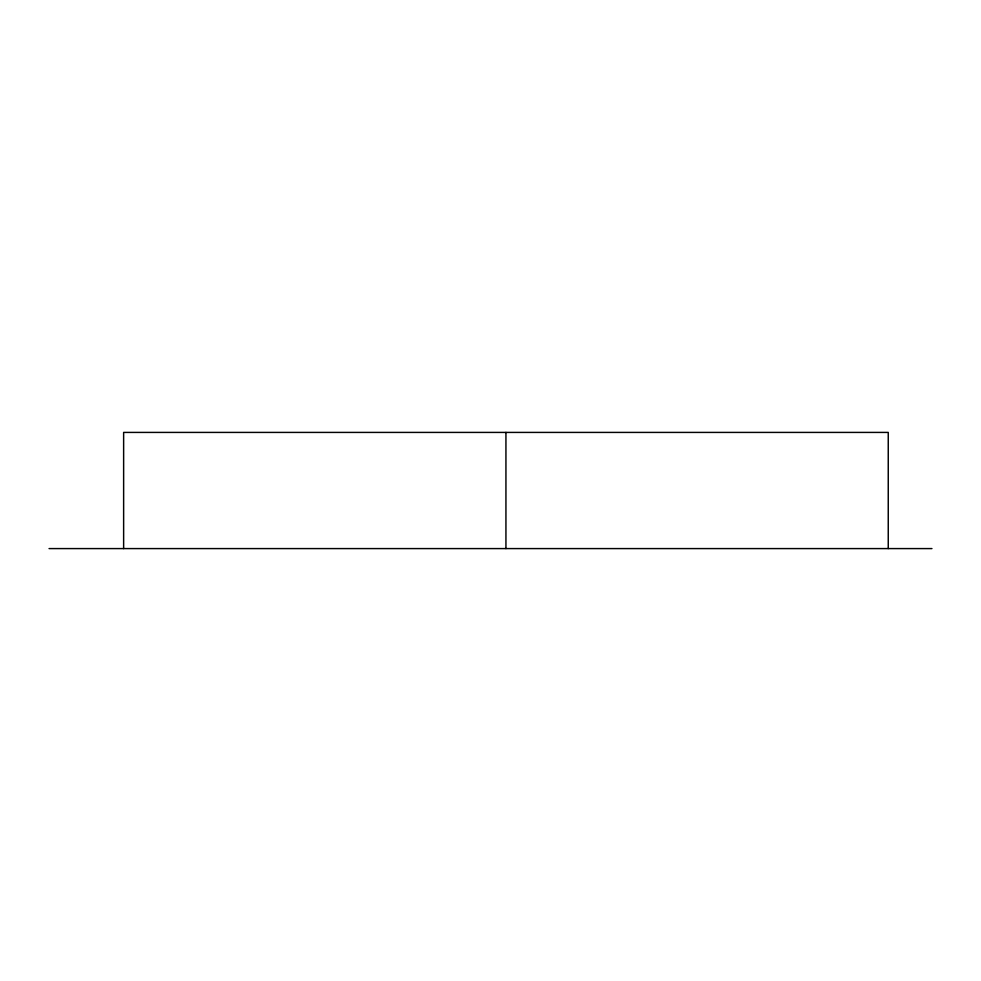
<?xml version="1.0" encoding="UTF-8"?>
<svg xmlns="http://www.w3.org/2000/svg" width="981" height="981" viewBox="0 0 981 981"><rect width="100%" height="100%" fill="white"/><g stroke="black" fill="none" stroke-linecap="round" stroke-linejoin="round"><path stroke-width="1.47" d="M49.05 548.587L931.95 548.587M888.246 548.587L888.246 432.413L123.631 432.413L123.631 548.587M505.938 432.413L505.938 548.587"/></g></svg>
